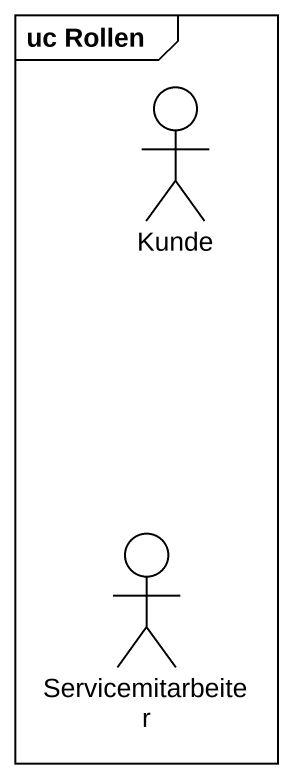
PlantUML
@startuml
mainframe uc Rollen
actor Kunde
actor Servicemitarbeiter
@enduml
